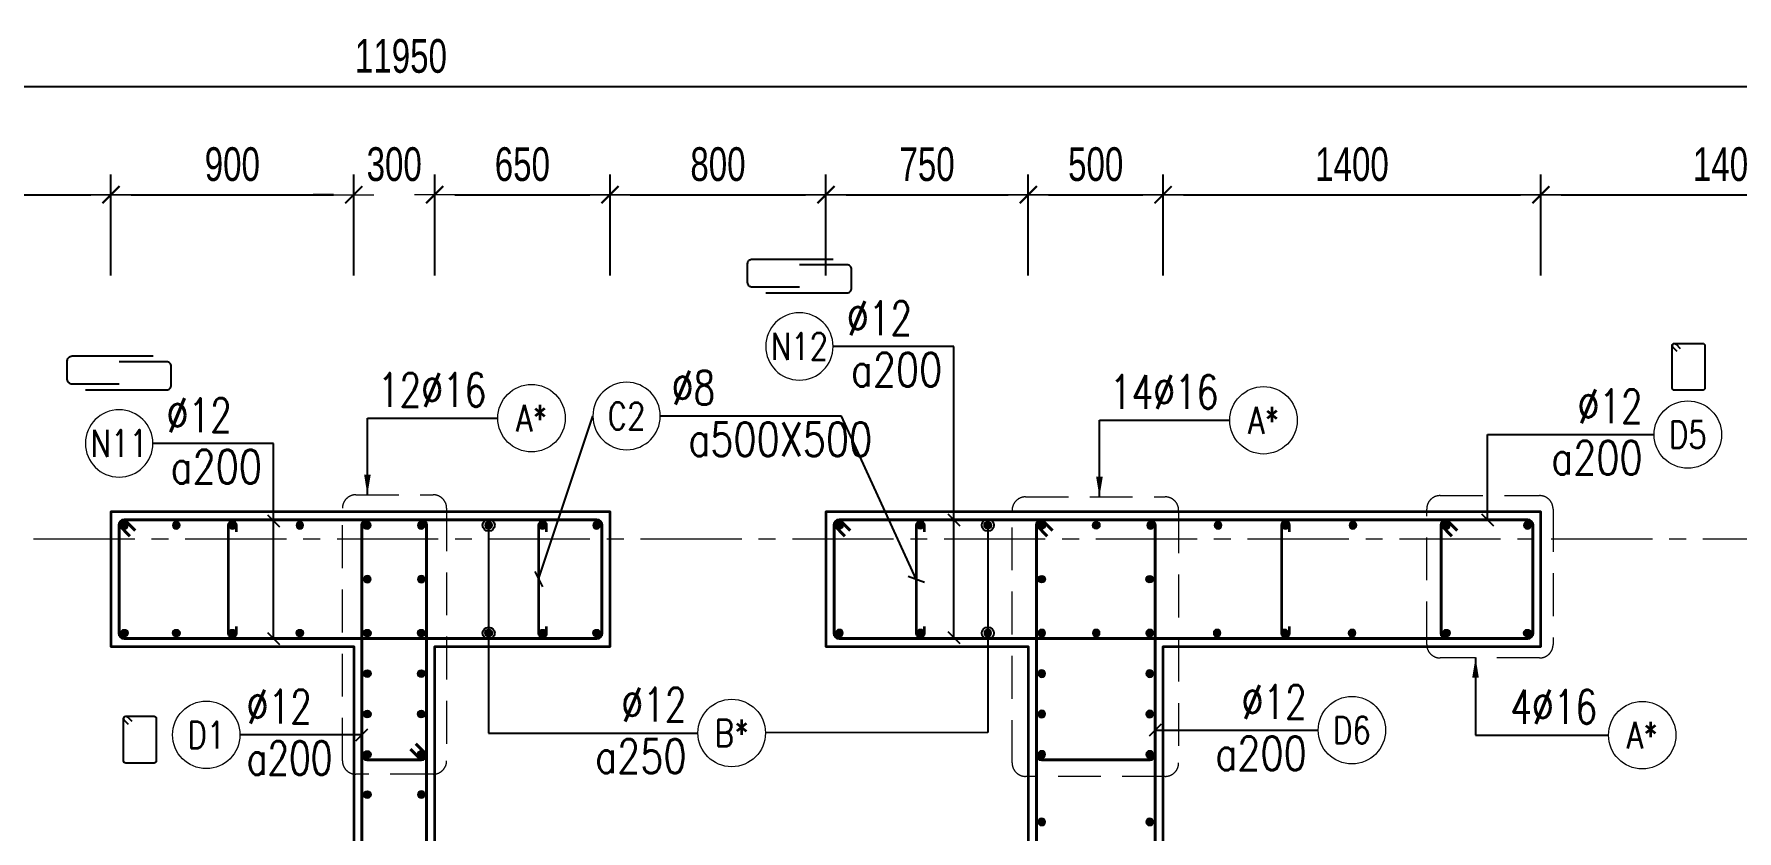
# Model space of a CAD drawing. Header units: millimetres. Extents: x 738475 to 1279438, y -34239 to 156422.
# Drawn here: x 1070368 to 1076680, y 57634 to 60589 of the extents above; entities that cross this region are included whole.
import ezdxf
from ezdxf.enums import TextEntityAlignment as Align

# ---------------------------------------------------------------- set-up
doc = ezdxf.new("R2010")
doc.units = ezdxf.units.MM
doc.header["$MEASUREMENT"] = 0
doc.linetypes.add('HIDDEN2', pattern=[4.7625, 3.175, -1.5875])
doc.linetypes.add('HT_Grid$0$CENTER2', pattern=[1.125, 0.75, -0.125, 0.125, -0.125])
doc.layers.get('0').update_dxf_attribs({"lineweight": 20})
doc.layers.get('Defpoints').update_dxf_attribs({"color": 151, "lineweight": 9})
for name, color, linetype, lineweight in [('HT_Grid$0$NDC_S_AXIS', 5, 'HT_Grid$0$CENTER2', 13), ('KC-LEADER', 153, 'Continuous', 18), ('KC-THEP', 6, 'Continuous', 40), ('NDC_S_DIM', 1, 'Continuous', 15), ('NDC_S_HIDDEN', 8, 'HIDDEN2', 13), ('NDC_S_LEADER', 1, 'Continuous', 15), ('NDC_S_REBAR', 4, 'Continuous', 35), ('NDC_S_STIRRUP', 4, 'Continuous', 40), ('NDC_S_VN TEXT', 7, 'Continuous', 20), ('NDC_S_WALL', 6, 'Continuous', 35)]:
    doc.layers.add(name, color=color, linetype=linetype, lineweight=lineweight)
doc.layers.add('Leader', color=6, linetype='Continuous')
doc.layers.add('Ligature', color=1, linetype='Continuous')
doc.styles.add('NDC_DIM', font='', dxfattribs={"width": 0.75})
doc.styles.add('NDC_EN TXT', font='romans.shx', dxfattribs={"width": 0.8})
doc.styles.get('NDC_DIM').set_extended_font_data('Dotum')
doc.dimstyles.new('NDC_dim_30', dxfattribs={"dimscale": 30, "dimtxt": 2.5, "dimasz": 1.5, "dimexe": 1.5, "dimexo": 2.5, "dimgap": 1, "dimtad": 1, "dimdec": 0, "dimzin": 0, "dimdsep": 46, "dimtxsty": 'NDC_DIM', "dimblk": 'DIMMARK', "dimcen": 0.09, "dimdle": 1.2, "dimclrd": 1, "dimclre": 1, "dimclrt": 3, "dimadec": 0, "dimazin": 0, "dimtfac": 1, "dimtdec": 0, "dimtix": 1, "dimtofl": 0, "dimtmove": 0, "dimatfit": 3, "dimfxl": 6, "dimfxlon": 1, "dimtolj": 1, "dimtzin": 0, "dimarcsym": 0})
doc.dimstyles.new('NDC_dim_50', dxfattribs={"dimscale": 50, "dimtxt": 2.5, "dimasz": 1.5, "dimexe": 1.5, "dimexo": 2.5, "dimgap": 1, "dimtad": 1, "dimdec": 0, "dimzin": 0, "dimdsep": 46, "dimtxsty": 'NDC_DIM', "dimblk": 'DIMMARK', "dimcen": 0.09, "dimdle": 1.2, "dimclrd": 1, "dimclre": 1, "dimclrt": 3, "dimadec": 0, "dimazin": 0, "dimtfac": 1, "dimtdec": 0, "dimtix": 1, "dimtofl": 0, "dimtmove": 0, "dimatfit": 3, "dimfxl": 6, "dimfxlon": 1, "dimtolj": 1, "dimtzin": 0, "dimarcsym": 0})

# ---------------------------------------------------------------- blocks, each defined once
blk = doc.blocks.new('THEP')
at = {"layer": 'KC-LEADER', "color": 6}
blk.add_circle((0, 0), 14, dxfattribs=at)
at = {"layer": 'KC-THEP'}
for p, q in [((-14, 0), (14, 0)), ((9.9, 9.9), (-9.9, -9.9)), ((-9.9, 9.9), (9.9, -9.9)), ((0, 14), (0, -14))]:
    blk.add_line(p, q, dxfattribs=at)
blk = doc.blocks.new('DIMMARK')
at = {"layer": 'NDC_S_DIM', "color": 1}
blk.add_line((-1.5, 0), (1, 0), dxfattribs=at)
at = {"layer": 'NDC_S_DIM', "color": 2, "const_width": 0.1}
blk.add_lwpolyline([(-0.424, -0.424), (0.424, 0.424)], dxfattribs=at)
blk = doc.blocks.new('*U11')
blk.add_circle((-2.5, 0), 2.5)
at = {"layer": 'NDC_S_VN TEXT', "color": 3, "style": 'NDC_EN TXT', "width": 0.75}
for tag, p in [('DK1', (0.5, 0.85)), ('KC1', (0.5, -2.97))]:
    blk.add_attdef(tag, p, '', height=2.5, dxfattribs=at)
at = {"layer": 'NDC_S_VN TEXT', "color": 7, "style": 'NDC_EN TXT', "width": 0.8}
blk.add_attdef('SH2', text='', height=2, dxfattribs=at).set_placement((-2.5, 0), align=Align.MIDDLE)
blk = doc.blocks.new('*U9')
blk.add_circle((2.5, 0), 2.5)
at = {"layer": 'NDC_S_VN TEXT', "color": 3, "style": 'NDC_EN TXT', "width": 0.75}
blk.add_attdef('DK2', text='', height=2.5, dxfattribs=at).set_placement((-0.85, 0.85), align=Align.RIGHT)
at = {"layer": 'NDC_S_VN TEXT', "color": 7, "style": 'NDC_EN TXT', "width": 0.8}
blk.add_attdef('SH3', text='', height=2, dxfattribs=at).set_placement((2.5, 0), align=Align.MIDDLE)
blk = doc.blocks.new('*U10')
blk.add_circle((2.5, 0), 2.5)
at = {"layer": 'NDC_S_VN TEXT', "color": 3, "style": 'NDC_EN TXT'}
for tag, width, p in [('DK2', 0.75, (-0.85, 0.85)), ('KC2', 0.8, (-0.85, -2.97))]:
    blk.add_attdef(tag, text='', height=2.5, dxfattribs=dict(at, width=width)).set_placement(p, align=Align.RIGHT)
at = {"layer": 'NDC_S_VN TEXT', "color": 7, "style": 'NDC_EN TXT', "width": 0.8}
blk.add_attdef('SH3', text='', height=2, dxfattribs=at).set_placement((2.5, 0), align=Align.MIDDLE)
blk = doc.blocks.new('A$C72321851')
at = {"layer": 'Ligature'}
for points in [[(-60.9, -129.3), (-60.9, 170.9, -0.414214), (-43.3, 188.5), (25.8, 188.5, -0.414214), (43.4, 170.9), (43.4, -4.3)], [(-39.7, -4.3), (-39.7, -179.5, 0.414214), (-22.1, -197.1), (47, -197.1, 0.414214), (64.6, -179.5), (64.6, 120.7)]]:
    blk.add_lwpolyline(points, format="xyb", dxfattribs=at)
blk = doc.blocks.new('*D768')
at = {"layer": 'Defpoints', "color": 0, "ltscale": 200, "transparency": 16777216}
for p in [(1070653.3, 59993.6), (1069553.3, 58567.9), (1070653.3, 58567.9)]:
    blk.add_point(p, dxfattribs=at)
at = {"layer": 'NDC_S_DIM', "color": 1, "lineweight": -2, "ltscale": 200, "transparency": 16777216}
for p, q in [((1069553.3, 59693.6), (1069553.3, 60068.6)), ((1070653.3, 59693.6), (1070653.3, 60068.6)), ((1069628.3, 59993.6), (1070578.3, 59993.6))]:
    blk.add_line(p, q, dxfattribs=at)
at = {"layer": 'NDC_S_DIM', "color": 1, "lineweight": -2, "ltscale": 200, "transparency": 16777216, "xscale": 75, "yscale": 75, "zscale": 75, "rotation": 180}
blk.add_blockref('DIMMARK', (1069553.3, 59993.6), dxfattribs=at)
at = {"layer": 'NDC_S_DIM', "color": 1, "lineweight": -2, "ltscale": 200, "transparency": 16777216, "xscale": 75, "yscale": 75, "zscale": 75}
blk.add_blockref('DIMMARK', (1070653.3, 59993.6), dxfattribs=at)
at = {"layer": 'NDC_S_DIM', "color": 3, "ltscale": 200, "transparency": 16777216, "insert": (1070103.3, 60106.2), "char_height": 125, "attachment_point": 5, "style": 'NDC_DIM'}
blk.add_mtext('\\A1;1100', dxfattribs=at)
blk = doc.blocks.new('*D769')
at = {"layer": 'Defpoints', "color": 0, "ltscale": 200, "transparency": 16777216}
for p in [(1071553.3, 59993.6), (1070653.3, 58567.9), (1071553.3, 58317.9)]:
    blk.add_point(p, dxfattribs=at)
at = {"layer": 'NDC_S_DIM', "color": 1, "lineweight": -2, "ltscale": 200, "transparency": 16777216}
for p, q in [((1070653.3, 59693.6), (1070653.3, 60068.6)), ((1071553.3, 59693.6), (1071553.3, 60068.6)), ((1070728.3, 59993.6), (1071478.3, 59993.6))]:
    blk.add_line(p, q, dxfattribs=at)
at = {"layer": 'NDC_S_DIM', "color": 1, "lineweight": -2, "ltscale": 200, "transparency": 16777216, "xscale": 75, "yscale": 75, "zscale": 75, "rotation": 180}
blk.add_blockref('DIMMARK', (1070653.3, 59993.6), dxfattribs=at)
at = {"layer": 'NDC_S_DIM', "color": 1, "lineweight": -2, "ltscale": 200, "transparency": 16777216, "xscale": 75, "yscale": 75, "zscale": 75}
blk.add_blockref('DIMMARK', (1071553.3, 59993.6), dxfattribs=at)
at = {"layer": 'NDC_S_DIM', "color": 3, "ltscale": 200, "transparency": 16777216, "insert": (1071103.3, 60106.2), "char_height": 125, "attachment_point": 5, "style": 'NDC_DIM'}
blk.add_mtext('\\A1;900', dxfattribs=at)
blk = doc.blocks.new('*D770')
at = {"layer": 'Defpoints', "color": 0, "ltscale": 200, "transparency": 16777216}
for p in [(1071853.3, 59993.6), (1071553.3, 58317.9), (1071853.3, 58317.9)]:
    blk.add_point(p, dxfattribs=at)
at = {"layer": 'NDC_S_DIM', "color": 1, "lineweight": -2, "ltscale": 200, "transparency": 16777216}
for p, q in [((1071553.3, 59693.6), (1071553.3, 60068.6)), ((1071853.3, 59693.6), (1071853.3, 60068.6)), ((1071478.3, 59993.6), (1071403.3, 59993.6)), ((1071928.3, 59993.6), (1072003.3, 59993.6))]:
    blk.add_line(p, q, dxfattribs=at)
at = {"layer": 'NDC_S_DIM', "color": 1, "lineweight": -2, "ltscale": 200, "transparency": 16777216, "xscale": 75, "yscale": 75, "zscale": 75}
blk.add_blockref('DIMMARK', (1071553.3, 59993.6), dxfattribs=at)
at = {"layer": 'NDC_S_DIM', "color": 1, "lineweight": -2, "ltscale": 200, "transparency": 16777216, "xscale": 75, "yscale": 75, "zscale": 75, "rotation": 180}
blk.add_blockref('DIMMARK', (1071853.3, 59993.6), dxfattribs=at)
at = {"layer": 'NDC_S_DIM', "color": 3, "ltscale": 200, "transparency": 16777216, "insert": (1071703.3, 60106.2), "char_height": 125, "attachment_point": 5, "style": 'NDC_DIM'}
blk.add_mtext('\\A1;300', dxfattribs=at)
blk = doc.blocks.new('*D771')
at = {"layer": 'Defpoints', "color": 0, "ltscale": 200, "transparency": 16777216}
for p in [(1072503.3, 59993.6), (1071853.3, 58317.9), (1072503.3, 58317.9)]:
    blk.add_point(p, dxfattribs=at)
at = {"layer": 'NDC_S_DIM', "color": 1, "lineweight": -2, "ltscale": 200, "transparency": 16777216}
for p, q in [((1071853.3, 59693.6), (1071853.3, 60068.6)), ((1072503.3, 59693.6), (1072503.3, 60068.6)), ((1071928.3, 59993.6), (1072428.3, 59993.6))]:
    blk.add_line(p, q, dxfattribs=at)
at = {"layer": 'NDC_S_DIM', "color": 1, "lineweight": -2, "ltscale": 200, "transparency": 16777216, "xscale": 75, "yscale": 75, "zscale": 75, "rotation": 180}
blk.add_blockref('DIMMARK', (1071853.3, 59993.6), dxfattribs=at)
at = {"layer": 'NDC_S_DIM', "color": 1, "lineweight": -2, "ltscale": 200, "transparency": 16777216, "xscale": 75, "yscale": 75, "zscale": 75}
blk.add_blockref('DIMMARK', (1072503.3, 59993.6), dxfattribs=at)
at = {"layer": 'NDC_S_DIM', "color": 3, "ltscale": 200, "transparency": 16777216, "insert": (1072178.3, 60106.2), "char_height": 125, "attachment_point": 5, "style": 'NDC_DIM'}
blk.add_mtext('\\A1;650', dxfattribs=at)
blk = doc.blocks.new('*D772')
at = {"layer": 'Defpoints', "color": 0, "ltscale": 200, "transparency": 16777216}
for p in [(1073303.3, 59993.6), (1072503.3, 58317.9), (1073303.3, 58317.9)]:
    blk.add_point(p, dxfattribs=at)
at = {"layer": 'NDC_S_DIM', "color": 1, "lineweight": -2, "ltscale": 200, "transparency": 16777216}
for p, q in [((1072503.3, 59693.6), (1072503.3, 60068.6)), ((1073303.3, 59693.6), (1073303.3, 60068.6)), ((1072578.3, 59993.6), (1073228.3, 59993.6))]:
    blk.add_line(p, q, dxfattribs=at)
at = {"layer": 'NDC_S_DIM', "color": 1, "lineweight": -2, "ltscale": 200, "transparency": 16777216, "xscale": 75, "yscale": 75, "zscale": 75, "rotation": 180}
blk.add_blockref('DIMMARK', (1072503.3, 59993.6), dxfattribs=at)
at = {"layer": 'NDC_S_DIM', "color": 1, "lineweight": -2, "ltscale": 200, "transparency": 16777216, "xscale": 75, "yscale": 75, "zscale": 75}
blk.add_blockref('DIMMARK', (1073303.3, 59993.6), dxfattribs=at)
at = {"layer": 'NDC_S_DIM', "color": 3, "ltscale": 200, "transparency": 16777216, "insert": (1072903.3, 60106.2), "char_height": 125, "attachment_point": 5, "style": 'NDC_DIM'}
blk.add_mtext('\\A1;800', dxfattribs=at)
blk = doc.blocks.new('*D773')
at = {"layer": 'Defpoints', "color": 0, "ltscale": 200, "transparency": 16777216}
for p in [(1074053.3, 59993.6), (1073303.3, 58317.9), (1074053.3, 58317.9)]:
    blk.add_point(p, dxfattribs=at)
at = {"layer": 'NDC_S_DIM', "color": 1, "lineweight": -2, "ltscale": 200, "transparency": 16777216}
for p, q in [((1073303.3, 59693.6), (1073303.3, 60068.6)), ((1074053.3, 59693.6), (1074053.3, 60068.6)), ((1073378.3, 59993.6), (1073978.3, 59993.6))]:
    blk.add_line(p, q, dxfattribs=at)
at = {"layer": 'NDC_S_DIM', "color": 1, "lineweight": -2, "ltscale": 200, "transparency": 16777216, "xscale": 75, "yscale": 75, "zscale": 75, "rotation": 180}
blk.add_blockref('DIMMARK', (1073303.3, 59993.6), dxfattribs=at)
at = {"layer": 'NDC_S_DIM', "color": 1, "lineweight": -2, "ltscale": 200, "transparency": 16777216, "xscale": 75, "yscale": 75, "zscale": 75}
blk.add_blockref('DIMMARK', (1074053.3, 59993.6), dxfattribs=at)
at = {"layer": 'NDC_S_DIM', "color": 3, "ltscale": 200, "transparency": 16777216, "insert": (1073678.3, 60106.2), "char_height": 125, "attachment_point": 5, "style": 'NDC_DIM'}
blk.add_mtext('\\A1;750', dxfattribs=at)
blk = doc.blocks.new('*D774')
at = {"layer": 'Defpoints', "color": 0, "ltscale": 200, "transparency": 16777216}
for p in [(1074553.3, 59993.6), (1074053.3, 58317.9), (1074553.3, 58276.2)]:
    blk.add_point(p, dxfattribs=at)
at = {"layer": 'NDC_S_DIM', "color": 1, "lineweight": -2, "ltscale": 200, "transparency": 16777216}
for p, q in [((1074053.3, 59693.6), (1074053.3, 60068.6)), ((1074553.3, 59693.6), (1074553.3, 60068.6)), ((1074128.3, 59993.6), (1074478.3, 59993.6))]:
    blk.add_line(p, q, dxfattribs=at)
at = {"layer": 'NDC_S_DIM', "color": 1, "lineweight": -2, "ltscale": 200, "transparency": 16777216, "xscale": 75, "yscale": 75, "zscale": 75, "rotation": 180}
blk.add_blockref('DIMMARK', (1074053.3, 59993.6), dxfattribs=at)
at = {"layer": 'NDC_S_DIM', "color": 1, "lineweight": -2, "ltscale": 200, "transparency": 16777216, "xscale": 75, "yscale": 75, "zscale": 75}
blk.add_blockref('DIMMARK', (1074553.3, 59993.6), dxfattribs=at)
at = {"layer": 'NDC_S_DIM', "color": 3, "ltscale": 200, "transparency": 16777216, "insert": (1074303.3, 60106.2), "char_height": 125, "attachment_point": 5, "style": 'NDC_DIM'}
blk.add_mtext('\\A1;500', dxfattribs=at)
blk = doc.blocks.new('*D780')
at = {"layer": 'Defpoints', "color": 0, "ltscale": 200, "transparency": 16777216}
for p in [(1075346.8, 58717.9), (1079617, 58717.9), (1075346.8, 49717.9)]:
    blk.add_point(p, dxfattribs=at)
at = {"layer": 'NDC_S_DIM', "color": 1, "lineweight": -2, "ltscale": 200, "transparency": 16777216}
for p, q in [((1079317, 58717.9), (1079692, 58717.9)), ((1079617, 49792.9), (1079617, 58642.9)), ((1079317, 49717.9), (1079692, 49717.9))]:
    blk.add_line(p, q, dxfattribs=at)
at = {"layer": 'NDC_S_DIM', "color": 1, "lineweight": -2, "ltscale": 200, "transparency": 16777216, "xscale": 75, "yscale": 75, "zscale": 75}
for p, rotation in [((1079617, 58717.9), 90), ((1079617, 49717.9), 270)]:
    blk.add_blockref('DIMMARK', p, dxfattribs=dict(at, rotation=rotation))
at = {"layer": 'NDC_S_DIM', "color": 3, "ltscale": 200, "transparency": 16777216, "insert": (1079504.4, 54217.9), "char_height": 125, "attachment_point": 5, "rotation": 90, "style": 'NDC_DIM'}
blk.add_mtext('\\A1;9000', dxfattribs=at)
blk = doc.blocks.new('*D781')
at = {"layer": 'Defpoints', "color": 0, "ltscale": 200, "transparency": 16777216}
for p in [(1074460.2, 58817.9), (1079205.3, 58817.9), (1074053.3, 58717.9)]:
    blk.add_point(p, dxfattribs=at)
at = {"layer": 'NDC_S_DIM', "color": 1, "lineweight": -2, "ltscale": 200, "transparency": 16777216}
for p, q in [((1079205.3, 58892.9), (1079205.3, 58967.9)), ((1078905.3, 58817.9), (1079280.3, 58817.9)), ((1078905.3, 58717.9), (1079280.3, 58717.9)), ((1079205.3, 58642.9), (1079205.3, 58567.9))]:
    blk.add_line(p, q, dxfattribs=at)
at = {"layer": 'NDC_S_DIM', "color": 1, "lineweight": -2, "ltscale": 200, "transparency": 16777216, "xscale": 75, "yscale": 75, "zscale": 75}
for p, rotation in [((1079205.3, 58817.9), 270), ((1079205.3, 58717.9), 90)]:
    blk.add_blockref('DIMMARK', p, dxfattribs=dict(at, rotation=rotation))
at = {"layer": 'NDC_S_DIM', "color": 3, "ltscale": 200, "transparency": 16777216, "insert": (1079092.8, 58767.9), "char_height": 125, "attachment_point": 5, "rotation": 90, "style": 'NDC_DIM'}
blk.add_mtext('\\A1;100', dxfattribs=at)
blk = doc.blocks.new('*D787')
at = {"layer": 'Defpoints', "color": 0, "ltscale": 200, "transparency": 16777216}
for p in [(1077703.3, 60394.8), (1065753.3, 59693.6), (1077703.3, 58817.9)]:
    blk.add_point(p, dxfattribs=at)
at = {"layer": 'NDC_S_DIM', "color": 1, "lineweight": -2, "ltscale": 200, "transparency": 16777216}
for p, q in [((1065753.3, 60094.8), (1065753.3, 60469.8)), ((1077703.3, 60094.8), (1077703.3, 60469.8)), ((1065828.3, 60394.8), (1077628.3, 60394.8))]:
    blk.add_line(p, q, dxfattribs=at)
at = {"layer": 'NDC_S_DIM', "color": 1, "lineweight": -2, "ltscale": 200, "transparency": 16777216, "xscale": 75, "yscale": 75, "zscale": 75, "rotation": 180}
blk.add_blockref('DIMMARK', (1065753.3, 60394.8), dxfattribs=at)
at = {"layer": 'NDC_S_DIM', "color": 1, "lineweight": -2, "ltscale": 200, "transparency": 16777216, "xscale": 75, "yscale": 75, "zscale": 75}
blk.add_blockref('DIMMARK', (1077703.3, 60394.8), dxfattribs=at)
at = {"layer": 'NDC_S_DIM', "color": 3, "ltscale": 200, "transparency": 16777216, "insert": (1071728.3, 60507.3), "char_height": 125, "attachment_point": 5, "style": 'NDC_DIM'}
blk.add_mtext('\\A1;11950', dxfattribs=at)
blk = doc.blocks.new('*D797')
at = {"layer": 'Defpoints', "color": 0, "ltscale": 200, "transparency": 16777216}
for p in [(1075953.3, 59993.6), (1075953.3, 58817.9), (1074553.3, 58276.2)]:
    blk.add_point(p, dxfattribs=at)
at = {"layer": 'NDC_S_DIM', "color": 1, "lineweight": -2, "ltscale": 200, "transparency": 16777216}
for p, q in [((1074553.3, 59693.6), (1074553.3, 60068.6)), ((1075953.3, 59693.6), (1075953.3, 60068.6)), ((1074628.3, 59993.6), (1075878.3, 59993.6))]:
    blk.add_line(p, q, dxfattribs=at)
at = {"layer": 'NDC_S_DIM', "color": 1, "lineweight": -2, "ltscale": 200, "transparency": 16777216, "xscale": 75, "yscale": 75, "zscale": 75, "rotation": 180}
blk.add_blockref('DIMMARK', (1074553.3, 59993.6), dxfattribs=at)
at = {"layer": 'NDC_S_DIM', "color": 1, "lineweight": -2, "ltscale": 200, "transparency": 16777216, "xscale": 75, "yscale": 75, "zscale": 75}
blk.add_blockref('DIMMARK', (1075953.3, 59993.6), dxfattribs=at)
at = {"layer": 'NDC_S_DIM', "color": 3, "ltscale": 200, "transparency": 16777216, "insert": (1075253.3, 60106.2), "char_height": 125, "attachment_point": 5, "style": 'NDC_DIM'}
blk.add_mtext('\\A1;1400', dxfattribs=at)
blk = doc.blocks.new('*D802')
at = {"layer": 'Defpoints', "color": 0, "ltscale": 200, "transparency": 16777216}
for p in [(1077353.3, 59993.6), (1075953.3, 58817.9), (1077353.3, 58817.9)]:
    blk.add_point(p, dxfattribs=at)
at = {"layer": 'NDC_S_DIM', "color": 1, "lineweight": -2, "ltscale": 200, "transparency": 16777216}
for p, q in [((1075953.3, 59693.6), (1075953.3, 60068.6)), ((1077353.3, 59693.6), (1077353.3, 60068.6)), ((1076028.3, 59993.6), (1077278.3, 59993.6))]:
    blk.add_line(p, q, dxfattribs=at)
at = {"layer": 'NDC_S_DIM', "color": 1, "lineweight": -2, "ltscale": 200, "transparency": 16777216, "xscale": 75, "yscale": 75, "zscale": 75, "rotation": 180}
blk.add_blockref('DIMMARK', (1075953.3, 59993.6), dxfattribs=at)
at = {"layer": 'NDC_S_DIM', "color": 1, "lineweight": -2, "ltscale": 200, "transparency": 16777216, "xscale": 75, "yscale": 75, "zscale": 75}
blk.add_blockref('DIMMARK', (1077353.3, 59993.6), dxfattribs=at)
at = {"layer": 'NDC_S_DIM', "color": 3, "ltscale": 200, "transparency": 16777216, "insert": (1076653.3, 60106.2), "char_height": 125, "attachment_point": 5, "style": 'NDC_DIM'}
blk.add_mtext('\\A1;1400', dxfattribs=at)

msp = doc.modelspace()

# ---------------------------------------------------------------- linework, layer by layer
at = {"layer": 'HT_Grid$0$NDC_S_AXIS', "ltscale": 500}
msp.add_line((1060803.973, 58717.916), (1079616.991, 58717.916), dxfattribs=at)
at = {"layer": 'Ligature'}
for points in [[(1076458.595, 59412.126), (1076442.629, 59428.092, -0.66817864), (1076448.403, 59442.03), (1076553.031, 59442.03, -0.41421356), (1076561.196, 59433.866), (1076561.196, 59276.758, -0.41421356), (1076553.031, 59268.593), (1076448.403, 59268.593, -0.41421356), (1076440.238, 59276.758), (1076440.238, 59433.866, -0.66817864), (1076454.176, 59439.639), (1076470.142, 59423.673)], [(1070718.835, 58029.636), (1070702.869, 58045.602, -0.66817864), (1070708.643, 58059.541), (1070813.271, 58059.541, -0.41421356), (1070821.436, 58051.376), (1070821.436, 57894.268, -0.41421356), (1070813.271, 57886.103), (1070708.642, 57886.103, -0.41421356), (1070700.478, 57894.268), (1070700.478, 58051.376, -0.66817864), (1070714.416, 58057.149), (1070730.382, 58041.183)]]:
    msp.add_lwpolyline(points, format="xyb", dxfattribs=at)
at = {"layer": 'NDC_S_HIDDEN', "ltscale": 50}
for points in [[(1071561.464, 58881.003), (1071847.533, 58881.003, -0.41421356), (1071897.533, 58831.003), (1071897.533, 57894.527, -0.41421356), (1071847.533, 57844.527), (1071561.464, 57844.527, -0.41421356), (1071511.464, 57894.527), (1071511.464, 58831.003, -0.41421356)], [(1074560.75, 57836.642), (1074043.41, 57836.642, -0.41421356), (1073993.41, 57886.642), (1073993.41, 58823.118, -0.41421356), (1074043.41, 58873.118), (1074560.75, 58873.118, -0.41421356), (1074610.75, 58823.118), (1074610.75, 57886.642, -0.41421356)], [(1075580.01, 58877.825), (1075948.53, 58877.825, -0.41421356), (1075998.53, 58827.825), (1075998.53, 58325.775, -0.41421356), (1075948.53, 58275.775), (1075580.01, 58275.775, -0.41421356), (1075530.01, 58325.775), (1075530.01, 58827.825, -0.41421356)]]:
    msp.add_lwpolyline(points, format="xyb", close=True, dxfattribs=at)
at = {"layer": 'NDC_S_REBAR'}
for points in [[(1071118.459, 58742.916), (1071118.459, 58767.916, 1), (1071088.459, 58767.916), (1071088.459, 58367.916, 1), (1071118.459, 58367.916), (1071118.459, 58392.916)], [(1072268.349, 58742.916), (1072268.349, 58767.916, 1), (1072238.349, 58767.916), (1072238.349, 58367.916, 1), (1072268.349, 58367.916), (1072268.349, 58392.916)], [(1073668.349, 58742.916), (1073668.349, 58767.916, 1), (1073638.349, 58767.916), (1073638.349, 58367.916, 1), (1073668.349, 58367.916), (1073668.349, 58392.916)], [(1075021.861, 58742.916), (1075021.861, 58767.916, 1), (1074991.861, 58767.916), (1074991.861, 58367.916, 1), (1075021.861, 58367.916), (1075021.861, 58392.916)]]:
    msp.add_lwpolyline(points, format="xyb", dxfattribs=at)
at = {"layer": 'NDC_S_STIRRUP'}
for points in [[(1070743.349, 58747.916), (1070703.349, 58787.916, 0.41421356), (1070683.349, 58767.916), (1070683.349, 58367.916, 0.41421356), (1070703.349, 58347.916), (1072453.349, 58347.916, 0.41421356), (1072473.349, 58367.916), (1072473.349, 58767.916, 0.41421356), (1072453.349, 58787.916), (1070703.349, 58787.916, 0.41421356), (1070683.349, 58767.916), (1070723.349, 58727.916)], [(1071783.349, 51607.914), (1071823.349, 51567.914, -0.41421356), (1071803.349, 51547.914), (1071603.349, 51547.914, -0.41421356), (1071583.349, 51567.914), (1071583.349, 58767.916, -0.41421356), (1071603.349, 58787.916), (1071803.349, 58787.916, -0.41421356), (1071823.349, 58767.916), (1071823.349, 51567.914, -0.41421356), (1071803.349, 51547.914), (1071763.349, 51587.914)], [(1071783.459, 57957.916), (1071823.459, 57917.916, -0.41421356), (1071803.459, 57897.916), (1071603.459, 57897.916, -0.41421356), (1071583.459, 57917.916), (1071583.349, 58767.916, -0.41421356), (1071603.349, 58787.916), (1071803.349, 58787.916, -0.41421356), (1071823.349, 58767.916), (1071823.459, 57917.916, -0.41421356), (1071803.459, 57897.916), (1071763.459, 57937.916)], [(1073393.349, 58747.916), (1073353.349, 58787.916, 0.41421356), (1073333.349, 58767.916), (1073333.349, 58367.916, 0.41421356), (1073353.349, 58347.916), (1075903.349, 58347.916, 0.41421356), (1075923.349, 58367.916), (1075923.349, 58767.916, 0.41421356), (1075903.349, 58787.916), (1073353.349, 58787.916, 0.41421356), (1073333.349, 58767.916), (1073373.349, 58727.916)], [(1074123.349, 58727.916), (1074083.349, 58767.916, -0.41421356), (1074103.349, 58787.916), (1074503.349, 58787.916, -0.41421356), (1074523.349, 58767.916), (1074523.349, 57918.099, -0.41421356), (1074503.349, 57898.099), (1074103.349, 57898.099, -0.41421356), (1074083.349, 57918.099), (1074083.349, 58767.916, -0.41421356), (1074103.349, 58787.916), (1074143.349, 58747.916)], [(1074123.349, 58727.916), (1074083.349, 58767.916, -0.41421356), (1074103.349, 58787.916), (1074503.349, 58787.916, -0.41421356), (1074523.349, 58767.916), (1074523.349, 49667.916, -0.41421356), (1074503.349, 49647.916), (1074103.349, 49647.916, -0.41421356), (1074083.349, 49667.916), (1074083.349, 58767.916, -0.41421356), (1074103.349, 58787.916), (1074143.349, 58747.916)], [(1075643.349, 58747.916), (1075603.349, 58787.916, 0.41421356), (1075583.349, 58767.916), (1075583.349, 58367.916, 0.41421356), (1075603.349, 58347.916), (1075903.349, 58347.916, 0.41421356), (1075923.349, 58367.916), (1075923.349, 58767.916, 0.41421356), (1075903.349, 58787.916), (1075603.349, 58787.916, 0.41421356), (1075583.349, 58767.916), (1075623.349, 58727.916)]]:
    msp.add_lwpolyline(points, format="xyb", dxfattribs=at)
at = {"layer": 'NDC_S_WALL'}
msp.add_lwpolyline([(1077353.349, 58817.916), (1077353.349, 50117.916), (1074553.349, 50117.916), (1074553.349, 56487.916), (1075953.349, 56487.916), (1075953.349, 56787.916), (1074553.349, 56787.916), (1074553.349, 58317.916), (1075953.349, 58317.916), (1075953.349, 58817.916), (1073303.349, 58817.916), (1073303.349, 58317.916), (1074053.349, 58317.916), (1074053.349, 53367.916), (1071853.349, 53367.916), (1071853.349, 58317.916), (1072503.349, 58317.916), (1072503.349, 58817.916), (1070653.349, 58817.916), (1070653.349, 58317.916), (1071553.349, 58317.916), (1071553.349, 56267.916), (1068753.349, 56267.916)], dxfattribs=at)

# ---------------------------------------------------------------- block references
at = {"layer": 'KC-THEP', "xscale": -1}
for p, rotation in [((1070703.349, 58767.916), 350.3314355636191), ((1070895.746, 58767.916), 350.3314355636191), ((1071103.459, 58767.916), 350.3314355636191), ((1071353.459, 58767.916), 350.3314355636191), ((1071603.459, 58767.916), 350.3314355636191), ((1071803.349, 58767.916), 350.3314355631725), ((1071803.349, 58767.916), 350.3314355631725), ((1072053.349, 58767.916), 350.3314355636191), ((1072253.349, 58767.916), 350.3314355636191), ((1072453.349, 58767.916), 350.3314355636191), ((1074506.861, 58767.916), 170.331435563619), ((1074756.861, 58767.916), 170.331435563619), ((1075006.861, 58767.916), 170.331435563619), ((1075256.861, 58767.916), 170.331435563619), ((1075603.349, 58767.916), 350.3314355636191), ((1075903.349, 58767.916), 350.3314355636191), ((1071603.349, 58567.916), 170.3314355631724), ((1071603.349, 58567.916), 170.3314355631724), ((1071803.349, 58567.916), 170.3314355631724), ((1071803.349, 58567.916), 170.3314355631724), ((1073353.349, 58367.916), 170.331435563619), ((1073653.349, 58367.916), 170.331435563619), ((1073903.349, 58367.916), 170.331435563619), ((1074103.349, 58367.916), 170.331435563619), ((1074305.105, 58367.916), 170.331435563619), ((1074503.349, 58367.916), 170.331435563619), ((1074753.349, 58367.916), 170.331435563619), ((1075003.349, 58367.916), 170.331435563619), ((1075253.349, 58367.916), 170.331435563619), ((1074103.349, 58217.916), 170.331435563619), ((1074503.349, 58217.916), 170.331435563619), ((1074103.349, 58067.916), 170.331435563619), ((1074503.349, 58067.916), 170.331435563619), ((1074103.349, 57917.916), 170.331435563619), ((1074503.349, 57917.916), 170.331435563619), ((1071803.349, 57769.462), 350.3314355636191), ((1074103.349, 57667.916), 170.331435563619), ((1074503.349, 57667.916), 170.331435563619)]:
    msp.add_blockref('THEP', p, dxfattribs=dict(at, rotation=rotation))
at = {"layer": 'KC-THEP'}
for p, rotation in [((1071599.836, 58767.916), 189.6685644359343), ((1071599.836, 58767.916), 189.6685644359343), ((1073353.349, 58767.916), 9.668564436380946), ((1073653.349, 58767.916), 9.668564436380946), ((1073903.349, 58767.916), 9.668564436380946), ((1074103.349, 58767.916), 9.668564436380946), ((1074305.105, 58767.916), 9.668564436380946), ((1074103.349, 58567.916), 9.668564436380946), ((1074503.349, 58567.916), 9.668564436380946), ((1070703.349, 58367.916), 189.6685644363809), ((1070895.746, 58367.916), 189.6685644363809), ((1071103.459, 58367.916), 189.6685644363809), ((1071353.459, 58367.916), 189.6685644363809), ((1071603.349, 58367.916), 189.6685644359343), ((1071603.349, 58367.916), 189.6685644359343), ((1071603.459, 58367.916), 189.6685644363809), ((1071803.349, 58367.916), 189.6685644359343), ((1071803.349, 58367.916), 189.6685644359343), ((1072053.349, 58367.916), 189.6685644363809), ((1072253.349, 58367.916), 189.6685644363809), ((1072453.349, 58367.916), 189.6685644363809), ((1075603.349, 58367.916), 189.6685644363809), ((1075903.349, 58367.916), 189.6685644363809), ((1071603.349, 58217.916), 189.6685644359343), ((1071803.349, 58217.916), 189.6685644359343), ((1071603.349, 58067.916), 189.6685644359343), ((1071803.349, 58067.916), 189.6685644359343), ((1071603.349, 57917.916), 189.6685644359343), ((1071803.349, 57917.916), 189.6685644359343), ((1071603.377, 57769.162), 189.6685644363809)]:
    msp.add_blockref('THEP', p, dxfattribs=dict(at, rotation=rotation))
at = {"layer": 'Leader', "xscale": -1, "rotation": 270.0000000000001}
for p in [(1073210.138, 59690.544), (1070688.752, 59330.917)]:
    msp.add_blockref('A$C72321851', p, dxfattribs=at)
at = {"layer": 'NDC_S_VN TEXT'}
ref = msp.add_blockref('*U10', (1073330.148, 59430.953), dxfattribs=dict(at, xscale=-50, yscale=50, zscale=50))
ref.add_attrib('SH3', 'N12', dxfattribs={"color": 7, "height": 100, "style": 'NDC_EN TXT', "width": 0.8}).set_placement((1073205.148, 59430.953), align=Align.MIDDLE)
ref.add_attrib('DK2', '%%C12', dxfattribs={"color": 3, "height": 125, "style": 'NDC_EN TXT', "width": 0.75}).set_placement((1073622.648, 59473.228), align=Align.RIGHT)
ref.add_attrib('KC2', 'a200', dxfattribs={"color": 3, "height": 125, "style": 'NDC_EN TXT', "width": 0.8}).set_placement((1073734.553, 59282.326), align=Align.RIGHT)
at = {"layer": 'NDC_S_VN TEXT', "xscale": 50, "yscale": 50, "zscale": 50}
for name, p, values in [('*U9', (1072087.133, 59164.941), {'SH3': 'A*', 'DK2': '12%%C16'}), ('*U9', (1074800.35, 59157.056), {'SH3': 'A*', 'DK2': '14%%C16'}), ('*U10', (1076372.875, 59104.037), {'SH3': 'D5', 'DK2': '%%c12', 'KC2': 'a200'}), ('*U11', (1071131.759, 57990.638), {'SH2': 'D1', 'DK1': '%%C12', 'KC1': 'a200'}), ('*U10', (1072829.193, 57997.541), {'SH3': 'B*', 'DK2': '%%C12', 'KC2': 'a250'}), ('*U10', (1075127.905, 58007.96), {'SH3': 'D6', 'DK2': '%%C12', 'KC2': 'a200'}), ('*U9', (1076203.999, 57989.515), {'SH3': 'A*', 'DK2': '4%%C16'})]:
    msp.add_blockref(name, p, dxfattribs=at).add_auto_attribs(values)
at = {"layer": 'NDC_S_VN TEXT'}
ref = msp.add_blockref('*U10', (1072689.507, 59172.948), dxfattribs=dict(at, xscale=-50, yscale=50, zscale=50))
ref.add_attrib('SH3', 'C2', dxfattribs={"color": 7, "height": 100, "style": 'NDC_EN TXT', "width": 0.8}).set_placement((1072564.507, 59172.948), align=Align.MIDDLE)
ref.add_attrib('DK2', '%%c8', dxfattribs={"color": 3, "height": 125, "style": 'NDC_EN TXT', "width": 0.75}).set_placement((1072892.721, 59215.224), align=Align.RIGHT)
ref.add_attrib('KC2', 'a500X500', dxfattribs={"color": 3, "height": 125, "style": 'NDC_EN TXT', "width": 0.8}).set_placement((1073474.864, 59024.321), align=Align.RIGHT)
ref = msp.add_blockref('*U10', (1070808.762, 59071.326), dxfattribs=dict(at, xscale=-50, yscale=50, zscale=50))
ref.add_attrib('SH3', 'N11', dxfattribs={"color": 7, "height": 100, "style": 'NDC_EN TXT', "width": 0.8}).set_placement((1070683.762, 59071.326), align=Align.MIDDLE)
ref.add_attrib('DK2', '%%C12', dxfattribs={"color": 3, "height": 125, "style": 'NDC_EN TXT', "width": 0.75}).set_placement((1071101.262, 59113.601), align=Align.RIGHT)
ref.add_attrib('KC2', 'a200', dxfattribs={"color": 3, "height": 125, "style": 'NDC_EN TXT', "width": 0.8}).set_placement((1071213.167, 58922.699), align=Align.RIGHT)

# ---------------------------------------------------------------- dimensions: what is measured, and where the dimension line sits
at = {"layer": 'NDC_S_DIM', "ltscale": 200}
for base, p1, p2, picture, middle in [((1077703.349, 60394.76), (1065753.349, 59693.63), (1077703.349, 58817.916), '*D787', (1071728.349, 60507.345)), ((1070653.349, 59993.63), (1069553.349, 58567.916), (1070653.349, 58567.916), '*D768', (1070103.349, 60106.215)), ((1071553.349, 59993.63), (1070653.349, 58567.916), (1071553.349, 58317.916), '*D769', (1071103.349, 60106.215)), ((1071853.349, 59993.63), (1071553.349, 58317.916), (1071853.349, 58317.916), '*D770', (1071703.349, 60106.215)), ((1072503.349, 59993.63), (1071853.349, 58317.916), (1072503.349, 58317.916), '*D771', (1072178.349, 60106.215)), ((1073303.349, 59993.63), (1072503.349, 58317.916), (1073303.349, 58317.916), '*D772', (1072903.349, 60106.215)), ((1074053.349, 59993.63), (1073303.349, 58317.916), (1074053.349, 58317.916), '*D773', (1073678.349, 60106.215)), ((1074553.349, 59993.63), (1074053.349, 58317.916), (1074553.349, 58276.231), '*D774', (1074303.349, 60106.215)), ((1075953.349, 59993.63), (1074553.349, 58276.231), (1075953.349, 58817.916), '*D797', (1075253.349, 60106.215)), ((1077353.349, 59993.63), (1075953.349, 58817.916), (1077353.349, 58817.916), '*D802', (1076653.349, 60106.215))]:
    dim = msp.add_linear_dim(base=base, p1=p1, p2=p2, dimstyle='NDC_dim_50', override={"dimtmove": 1}, dxfattribs=at)
    dim.commit()
    dim.dimension.update_dxf_attribs({"geometry": picture, "text_midpoint": middle})
dim = msp.add_linear_dim(base=(1079205.336, 58817.916), p1=(1074053.349, 58717.916), p2=(1074460.207, 58817.916), angle=90, dimstyle='NDC_dim_50', override={"dimtmove": 1}, dxfattribs=at)
dim.commit()
dim.dimension.update_dxf_attribs({"geometry": '*D781', "text_midpoint": (1079092.751, 58767.916)})
dim = msp.add_linear_dim(base=(1079616.991, 58717.916), p1=(1075346.806, 49717.916), p2=(1075346.806, 58717.916), angle=90, dimstyle='NDC_dim_50', dxfattribs=at)
dim.commit()
dim.dimension.update_dxf_attribs({"geometry": '*D780', "text_midpoint": (1079504.406, 54217.916)})

# ---------------------------------------------------------------- leaders
at = {"layer": 'NDC_S_LEADER'}
for points, dimstyle, override in [([(1073777.584, 58351.354), (1073777.584, 59430.772), (1073330.148, 59430.772)], 'NDC_dim_30', {"dimgap": 1, "dimtad": 0, "dimldrblk": 'Oblique'}), ([(1073777.584, 58787.916), (1073777.584, 59430.772), (1073330.148, 59430.772)], 'NDC_dim_30', {"dimtad": 0, "dimldrblk": 'Oblique'}), ([(1071603.953, 58881.003), (1071603.953, 59164.941), (1072087.133, 59164.941)], 'NDC_dim_50', {"dimtad": 0}), ([(1072238.349, 58567.916), (1072439.507, 59172.948)], 'NDC_dim_30', {"dimtad": 0, "dimldrblk": 'Oblique'}), ([(1073638.349, 58567.916), (1073361.042, 59172.948), (1072689.507, 59172.948)], 'NDC_dim_30', {"dimtad": 0, "dimldrblk": 'Oblique'}), ([(1074317.169, 58873.118), (1074317.169, 59157.056), (1074800.35, 59157.056)], 'NDC_dim_50', {"dimtad": 0}), ([(1075755.593, 58787.916), (1075755.593, 59104.037), (1076372.875, 59104.037)], 'NDC_dim_30', {"dimtad": 0, "dimldrblk": 'Oblique'}), ([(1071256.198, 58347.916), (1071256.198, 59071.145), (1070808.762, 59071.145)], 'NDC_dim_30', {"dimgap": 1, "dimtad": 0, "dimldrblk": 'Oblique'}), ([(1071256.198, 58784.478), (1071256.198, 59071.145), (1070808.762, 59071.145)], 'NDC_dim_30', {"dimtad": 0, "dimldrblk": 'Oblique'}), ([(1072053.407, 58767.916), (1072053.349, 57997.36), (1072829.193, 57997.36)], 'NDC_dim_30', {"dimgap": 1, "dimtad": 0, "dimldrblk": 'Origin'}), ([(1073903.349, 58767.916), (1073903.349, 57999.228), (1073079.193, 57997.541)], 'NDC_dim_30', {"dimtad": 0, "dimldrblk": 'Origin'}), ([(1072053.349, 58367.253), (1072053.349, 57997.36), (1072829.193, 57997.36)], 'NDC_dim_30', {"dimgap": 1, "dimtad": 0, "dimldrblk": 'Origin'}), ([(1073903.349, 58367.916), (1073903.349, 57999.228), (1073079.193, 57997.541)], 'NDC_dim_30', {"dimtad": 0, "dimldrblk": 'Origin'}), ([(1075711.133, 58277.115), (1075711.133, 57989.515), (1076203.999, 57989.515)], 'NDC_dim_50', {"dimgap": 1, "dimtad": 0}), ([(1071583.349, 57990.638), (1071131.759, 57990.638)], 'NDC_dim_30', {"dimtad": 0, "dimldrblk": 'Oblique'}), ([(1074523.349, 58007.779), (1075127.905, 58007.779)], 'NDC_dim_30', {"dimtad": 0, "dimldrblk": 'Oblique'})]:
    msp.add_leader(points, dimstyle=dimstyle, override=override, dxfattribs=at)

doc.saveas('drawing.dxf')
